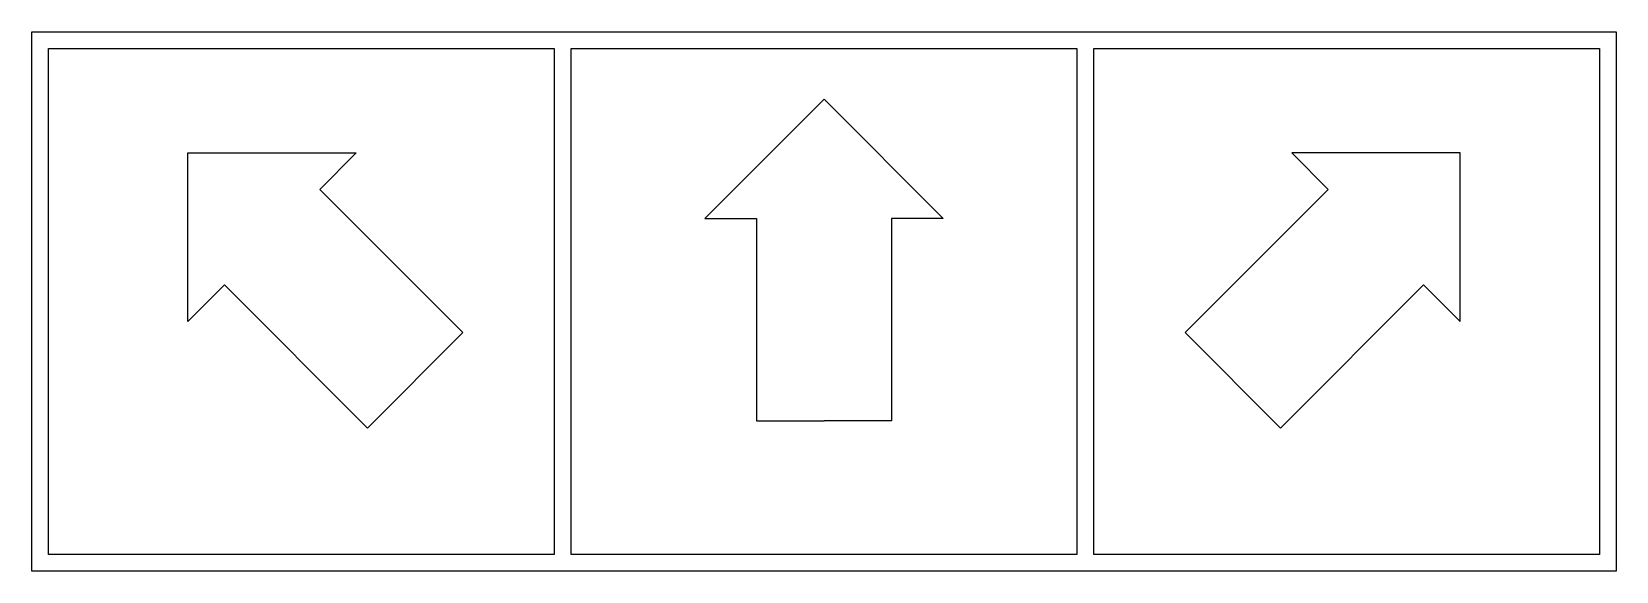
# Model space of a CAD drawing. Extents: x 101.5 to 195.5, y 89 to 121.
import ezdxf

# ---------------------------------------------------------------- set-up
doc = ezdxf.new("R2010")
doc.units = 0
doc.layers.get('0').update_dxf_attribs({"linetype": 'CONTINUOUS'})

msp = doc.modelspace()

# ---------------------------------------------------------------- linework, layer by layer
at = {"color": 7}
for points in [[(101.5, 121), (195.5, 121)], [(101.5, 89), (101.5, 121)], [(195.5, 121), (195.5, 89), (101.5, 89)], [(102.5, 90), (102.5, 120)], [(133.5, 90), (133.5, 120)], [(164.5, 90), (164.5, 120)]]:
    msp.add_lwpolyline(points, dxfattribs=at)
at = {"color": 3}
for points in [[(102.5, 90), (102.5, 120)], [(102.5, 120), (132.5, 120), (132.5, 90)], [(133.5, 90), (133.5, 120)], [(163.5, 120), (163.5, 90), (133.5, 90)], [(133.5, 120), (163.5, 120)], [(164.5, 90), (164.5, 120)], [(194.5, 120), (194.5, 90), (164.5, 90)], [(164.5, 120), (194.5, 120)], [(132.5, 90), (102.5, 90)]]:
    msp.add_lwpolyline(points, dxfattribs=at)
at = {"color": 4}
for points in [[(148.5, 117), (141.42893, 109.92893)], [(148.5, 117), (155.57107, 109.92893)], [(110.7574, 103.810355), (110.7574, 113.810355)], [(110.7574, 113.810355), (120.7574, 113.810355)], [(120.7574, 113.810355), (118.5858, 111.638785)], [(118.5858, 111.638785), (127.0711, 103.153505)], [(141.42893, 109.92893), (144.5, 109.92893), (144.5, 97.92893), (148.5, 97.92893)], [(144.5, 109.92893), (144.5, 97.92893)], [(152.5, 109.92893), (152.5, 97.92893)], [(152.5, 109.92893), (152.5, 97.92893)], [(155.57107, 109.92893), (152.5, 109.92893)], [(112.9289, 105.981925), (110.7574, 103.810355)], [(121.4142, 97.496645), (112.9289, 105.981925)], [(127.0711, 103.153505), (121.4142, 97.496645)], [(152.5, 97.92893), (148.5, 97.92893)]]:
    msp.add_lwpolyline(points, dxfattribs=at)
msp.add_lwpolyline([(186.2426, 103.810355), (186.2426, 113.810355), (176.2426, 113.810355), (178.4142, 111.638785), (169.9289, 103.153505), (175.5858, 97.496645), (184.0711, 105.981925)], close=True, dxfattribs=at)

doc.saveas('drawing.dxf')
